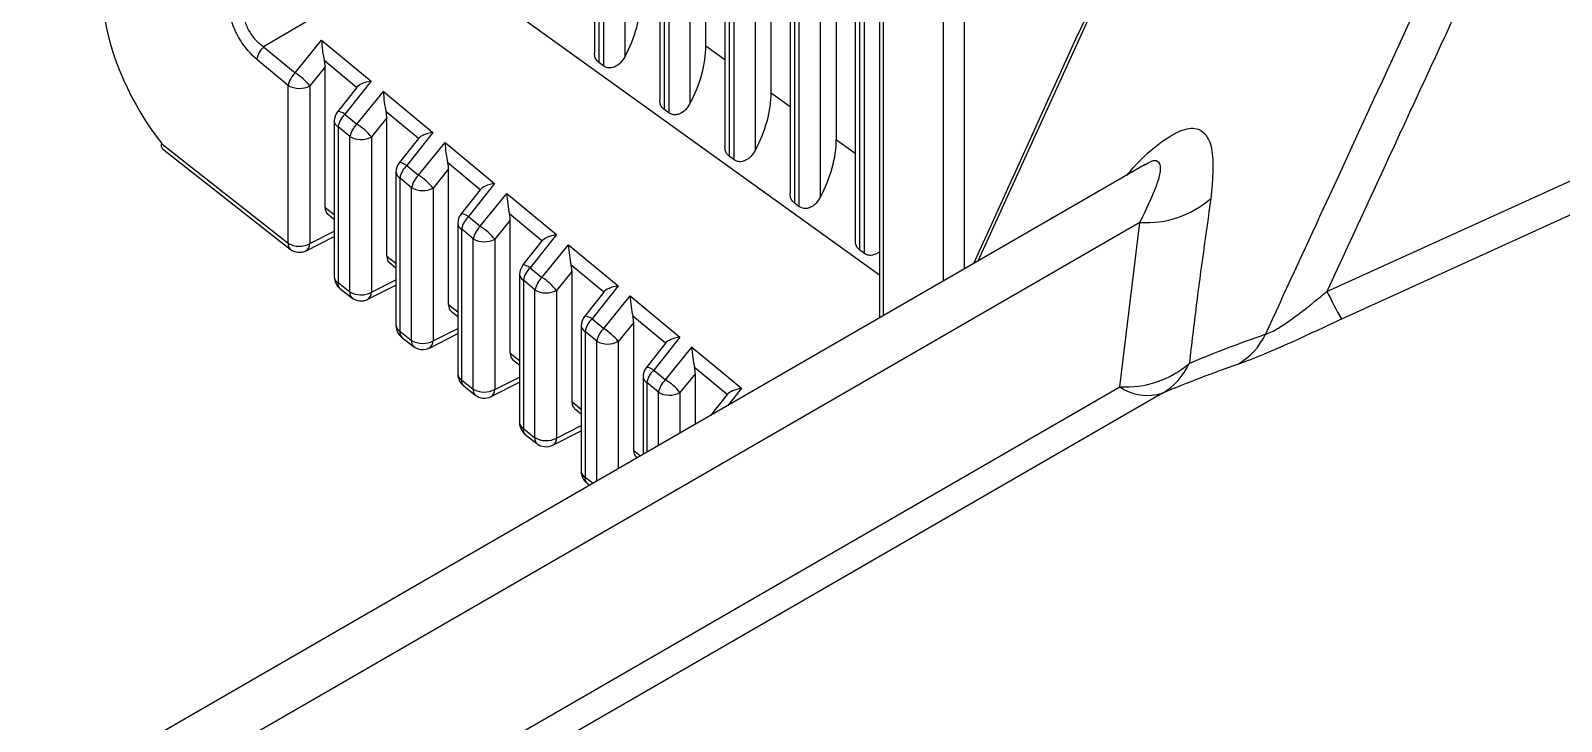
# Model space of a CAD drawing. Extents: x 17.1 to 113.1, y 3.8 to 84.5.
# Drawn here: x 77.412 to 78.442, y 67.526 to 67.99 of the extents above; entities that cross this region are included whole.
import ezdxf

# ---------------------------------------------------------------- set-up
doc = ezdxf.new("R2010")
doc.units = 0
doc.header["$MEASUREMENT"] = 0
doc.layers.add('OBJECT', color=7, linetype='CONTINUOUS')

msp = doc.modelspace()

# ---------------------------------------------------------------- linework, layer by layer
at = {"layer": 'OBJECT'}
for p, q in [((78.4111, 68.6288), (78.0494, 67.8353)), ((77.7916, 68.4578), (77.7916, 67.9756)), ((77.7946, 68.4565), (77.7946, 67.969)), ((77.7979, 67.9665), (77.7979, 68.4551)), ((77.812, 68.4536), (77.812, 67.9729)), ((77.8355, 68.4379), (77.8355, 67.9441)), ((77.8384, 68.4366), (77.8384, 67.9374)), ((77.8418, 67.935), (77.8418, 68.4359)), ((77.8558, 68.4345), (77.8558, 67.9413)), ((77.8666, 67.9802), (77.8666, 68.4267)), ((77.8793, 68.418), (77.8793, 67.9126)), ((77.8823, 68.4171), (77.8823, 67.9059)), ((77.8856, 67.9035), (77.8856, 68.4168)), ((77.8997, 68.4151), (77.8997, 67.9098)), ((77.9104, 67.9486), (77.9104, 68.4045)), ((77.9232, 68.3981), (77.9232, 67.8811)), ((77.9261, 68.3967), (77.9261, 67.8744)), ((77.9294, 67.872), (77.9294, 68.3952)), ((77.9435, 68.3888), (77.9435, 67.8783)), ((77.9543, 67.9171), (77.9543, 68.3839)), ((77.967, 68.3806), (77.967, 67.8495)), ((77.9699, 68.3755), (77.9699, 67.8429)), ((77.9733, 67.8405), (77.9733, 68.3745)), ((77.9833, 68.3452), (77.9833, 67.797)), ((77.9858, 68.3414), (77.9858, 67.7985)), ((78.0263, 67.8219), (78.0263, 68.2615)), ((78.0402, 68.2609), (78.0402, 67.8299)), ((77.6795, 68.0445), (77.5691, 67.9796)), ((77.9833, 67.826), (77.6795, 68.0445)), ((77.5691, 67.9796), (77.5903, 67.962)), ((77.5903, 67.962), (77.6081, 67.984)), ((77.6081, 67.984), (77.6413, 67.9565)), ((77.8666, 67.9802), (77.8793, 67.971)), ((77.5856, 67.9536), (77.5645, 67.9711)), ((77.6105, 67.9662), (77.6001, 67.9533)), ((77.6316, 67.9523), (77.6099, 67.9703)), ((77.6105, 67.8715), (77.6105, 67.9662)), ((77.7979, 67.9665), (77.7946, 67.969)), ((77.6413, 67.9565), (77.6238, 67.9342)), ((77.5856, 67.8474), (77.5856, 67.9536)), ((77.6001, 67.9533), (77.6001, 67.8472)), ((77.6317, 67.9523), (77.6187, 67.9359)), ((77.6318, 67.9276), (77.6496, 67.9496)), ((77.6496, 67.9496), (77.6829, 67.922)), ((77.9104, 67.9486), (77.9232, 67.9395)), ((77.6732, 67.9178), (77.6514, 67.9359)), ((77.8418, 67.935), (77.8384, 67.9374)), ((78.2843, 67.815), (78.5714, 67.9453)), ((77.6166, 67.9297), (77.6166, 67.8249)), ((77.6271, 67.9192), (77.6191, 67.9258)), ((77.6191, 67.9258), (77.6191, 67.821)), ((77.6238, 67.9342), (77.6318, 67.9276)), ((77.652, 67.9318), (77.6416, 67.9189)), ((77.652, 67.8388), (77.652, 67.9318)), ((78.5787, 67.9261), (78.294, 67.7964)), ((77.6271, 67.8147), (77.6271, 67.9192)), ((77.6416, 67.9189), (77.6416, 67.8145)), ((77.6732, 67.9179), (77.6603, 67.9015)), ((77.6829, 67.922), (77.6653, 67.8998)), ((77.6733, 67.8932), (77.6911, 67.9152)), ((77.6911, 67.9152), (77.7244, 67.8876)), ((77.9543, 67.9171), (77.967, 67.908)), ((77.5006, 67.9144), (77.5856, 67.8474)), ((77.5011, 67.911), (77.5869, 67.8434)), ((77.8856, 67.9035), (77.8823, 67.9059)), ((78.1621, 67.9003), (75.2384, 66.2125)), ((77.6581, 67.8953), (77.6581, 67.7921)), ((77.6653, 67.8998), (77.6733, 67.8932)), ((77.6935, 67.8974), (77.6831, 67.8845)), ((77.7147, 67.8834), (77.6929, 67.9015)), ((77.6935, 67.8061), (77.6935, 67.8974)), ((78.1619, 67.9002), (78.162, 67.9002)), ((77.6686, 67.8848), (77.6607, 67.8914)), ((77.6607, 67.8914), (77.6607, 67.7883)), ((77.6686, 67.782), (77.6686, 67.8848)), ((77.6831, 67.8845), (77.6831, 67.7818)), ((77.7244, 67.8876), (77.7069, 67.8654)), ((77.7148, 67.8834), (77.7018, 67.867)), ((77.7148, 67.8588), (77.7326, 67.8808)), ((77.7326, 67.8808), (77.766, 67.8532)), ((77.9294, 67.872), (77.9261, 67.8744)), ((77.6105, 67.8715), (77.6166, 67.8667)), ((77.6121, 67.8672), (77.6166, 67.8637)), ((77.7069, 67.8654), (77.7148, 67.8588)), ((77.7563, 67.849), (77.7344, 67.8671)), ((78.1585, 67.8614), (75.2913, 66.2062)), ((77.6001, 67.8472), (77.6166, 67.8555)), ((77.6997, 67.8608), (77.6997, 67.7594)), ((77.7101, 67.8504), (77.7022, 67.857)), ((77.7022, 67.857), (77.7022, 67.7555)), ((77.735, 67.863), (77.7246, 67.8501)), ((77.735, 67.7734), (77.735, 67.863)), ((77.766, 67.8532), (77.7484, 67.8309)), ((78.145, 67.7508), (78.1585, 67.8614)), ((77.5976, 67.8424), (77.6166, 67.852)), ((77.7101, 67.7493), (77.7101, 67.8504)), ((77.7246, 67.8501), (77.7246, 67.749)), ((77.7563, 67.849), (77.7433, 67.8326)), ((77.7563, 67.8244), (77.7741, 67.8464)), ((77.7741, 67.8464), (77.8075, 67.8187)), ((77.9733, 67.8405), (77.9699, 67.8429)), ((77.652, 67.8388), (77.6581, 67.834)), ((77.6537, 67.8345), (77.6581, 67.8309)), ((77.7978, 67.8145), (77.7759, 67.8327)), ((77.6416, 67.8145), (77.6581, 67.8228)), ((77.7412, 67.8264), (77.7412, 67.7267)), ((77.7516, 67.816), (77.7438, 67.8225)), ((77.7438, 67.8225), (77.7438, 67.7228)), ((77.7484, 67.8309), (77.7563, 67.8244)), ((77.7765, 67.8286), (77.7661, 67.8157)), ((77.7765, 67.7407), (77.7765, 67.8286)), ((77.6191, 67.821), (77.6271, 67.8147)), ((77.6204, 67.817), (77.6284, 67.8107)), ((77.6391, 67.8097), (77.6581, 67.8193)), ((77.7516, 67.7166), (77.7516, 67.816)), ((77.7661, 67.8157), (77.7661, 67.7163)), ((77.7978, 67.8146), (77.7849, 67.7982)), ((77.8075, 67.8187), (77.79, 67.7965)), ((77.7978, 67.79), (77.8156, 67.812)), ((77.8156, 67.812), (77.8491, 67.7843)), ((77.6935, 67.8061), (77.6997, 67.8012)), ((77.6952, 67.8018), (77.6997, 67.7982)), ((77.7827, 67.792), (77.7827, 67.6939)), ((77.79, 67.7965), (77.7978, 67.79)), ((77.818, 67.7942), (77.8076, 67.7813)), ((77.8394, 67.7801), (77.8174, 67.7983)), ((77.818, 67.708), (77.818, 67.7942)), ((77.6607, 67.7883), (77.6686, 67.782)), ((77.6619, 67.7843), (77.6699, 67.778)), ((77.6806, 67.7769), (77.6997, 67.7866)), ((77.6831, 67.7818), (77.6997, 67.7901)), ((77.7932, 67.7816), (77.7853, 67.7881)), ((77.7853, 67.7881), (77.7853, 67.6901)), ((77.7932, 67.6873), (77.7932, 67.7816)), ((77.8076, 67.7813), (77.8076, 67.6956)), ((77.8491, 67.7843), (77.8315, 67.7621)), ((77.735, 67.7734), (77.7412, 67.7685)), ((77.8394, 67.7801), (77.8264, 67.7637)), ((77.8393, 67.7556), (77.8572, 67.7776)), ((77.8572, 67.7776), (77.8906, 67.7499)), ((77.7367, 67.769), (77.7412, 67.7655)), ((77.8315, 67.7621), (77.8393, 67.7556)), ((77.8809, 67.7457), (77.859, 67.7639)), ((75.3751, 66.1517), (78.145, 67.7508)), ((77.7022, 67.7555), (77.7101, 67.7493)), ((77.7035, 67.7516), (77.7114, 67.7453)), ((77.7221, 67.7442), (77.7412, 67.7539)), ((77.7246, 67.749), (77.7412, 67.7574)), ((77.8243, 67.7575), (77.8243, 67.7053)), ((77.8347, 67.7472), (77.8269, 67.7537)), ((77.8269, 67.7537), (77.8269, 67.7068)), ((77.8595, 67.7598), (77.8491, 67.7469)), ((77.8595, 67.7256), (77.8595, 67.7598)), ((77.8906, 67.7499), (77.8814, 67.7383)), ((78.1736, 67.7465), (75.4025, 66.1468)), ((77.7765, 67.7407), (77.7827, 67.7358)), ((77.8347, 67.7113), (77.8347, 67.7472)), ((77.8491, 67.7469), (77.8491, 67.7196)), ((77.8809, 67.7457), (77.8697, 67.7315)), ((77.7782, 67.7363), (77.7827, 67.7327)), ((77.7438, 67.7228), (77.7516, 67.7166)), ((77.7636, 67.7115), (77.7827, 67.7212)), ((77.7661, 67.7163), (77.7827, 67.7248)), ((77.745, 67.7188), (77.7529, 67.7126)), ((77.818, 67.708), (77.8226, 67.7043)), ((77.8197, 67.7036), (77.8204, 67.703)), ((77.7853, 67.6901), (77.7907, 67.6859)), ((77.7866, 67.6861), (77.7885, 67.6846))]:
    msp.add_line(p, q, dxfattribs=at)
at = {"layer": 'OBJECT', "flags": 128}
for points in [[(77.6238, 67.9342), (77.6223, 67.9351), (77.621, 67.9357), (77.6199, 67.936), (77.6192, 67.9361), (77.6187, 67.9359), (77.6187, 67.9359)], [(77.6653, 67.8998), (77.6638, 67.9007), (77.6625, 67.9013), (77.6615, 67.9016), (77.6607, 67.9017), (77.6603, 67.9015), (77.6603, 67.9015)], [(77.7069, 67.8654), (77.7054, 67.8662), (77.7041, 67.8668), (77.703, 67.8672), (77.7023, 67.8672), (77.7018, 67.867), (77.7018, 67.867)], [(77.7484, 67.8309), (77.7469, 67.8318), (77.7456, 67.8324), (77.7446, 67.8327), (77.7438, 67.8328), (77.7434, 67.8326), (77.7433, 67.8326)], [(77.79, 67.7965), (77.7885, 67.7974), (77.7872, 67.798), (77.7861, 67.7983), (77.7853, 67.7984), (77.7849, 67.7982), (77.7849, 67.7982)], [(77.8315, 67.7621), (77.83, 67.7629), (77.8287, 67.7635), (77.8277, 67.7639), (77.8269, 67.7639), (77.8264, 67.7637), (77.8264, 67.7637)]]:
    msp.add_lwpolyline(points, dxfattribs=at)
at = {"layer": 'OBJECT'}
for centre, radius, start, end in [((77.5801, 67.968), 0.016, 133.6083, 168.5589), ((77.6013, 67.9504), 0.016, 133.6099, 168.5573), ((77.5696, 67.9287), 0.0392, 38.9141, 58.1145), ((77.5931, 67.9669), 0.0153, 240.7189, 297.2474), ((77.6266, 67.9297), 0.01, 141.7023, 180), ((77.6213, 67.9301), 0.0048, 184.7461, 242.4684), ((77.6348, 67.9227), 0.016, 133.6073, 168.5591), ((77.6428, 67.916), 0.016, 133.6076, 168.5596), ((77.6111, 67.8943), 0.0392, 38.9102, 58.1184), ((77.6346, 67.9325), 0.0153, 240.7192, 297.247), ((77.6681, 67.8953), 0.01, 141.7023, 180), ((77.6629, 67.8957), 0.0048, 184.7359, 242.473), ((77.6764, 67.8882), 0.016, 133.6079, 168.5557), ((77.6843, 67.8816), 0.016, 133.6097, 168.5546), ((77.6761, 67.8981), 0.0153, 240.7183, 297.247), ((77.6526, 67.8599), 0.0392, 38.9141, 58.1145), ((78.1631, 67.9263), 0.065, 266.0076, 311.5138), ((77.7097, 67.8608), 0.01, 141.7023, 180), ((77.7179, 67.8538), 0.016, 133.6076, 168.5596), ((77.7044, 67.8612), 0.0048, 184.7417, 242.4728), ((77.7258, 67.8472), 0.016, 133.6028, 168.5616), ((77.6941, 67.8255), 0.0392, 38.9113, 58.1173), ((77.5898, 67.8465), 0.00428, 168.0469, 226.5812), ((77.5931, 67.8607), 0.0153, 240.7189, 297.2474), ((77.5931, 67.8513), 0.01, 231.7639, 296.8224), ((77.5947, 67.8469), 0.00534, 302.1027, 3.0011), ((77.7176, 67.8637), 0.0153, 240.72, 297.2453), ((77.7512, 67.8264), 0.01, 141.7023, 180), ((77.6266, 67.8249), 0.01, 180, 231.7639), ((77.6213, 67.8253), 0.0048, 184.7461, 242.4684), ((77.746, 67.8268), 0.0048, 184.7359, 242.473), ((77.7594, 67.8194), 0.016, 133.6074, 168.5563), ((77.7673, 67.8128), 0.016, 133.6099, 168.5573), ((77.7356, 67.7911), 0.0392, 38.9141, 58.1145), ((77.6233, 67.8201), 0.00428, 168.0478, 226.5873), ((77.6313, 67.8138), 0.00428, 168.0343, 226.5932), ((77.6346, 67.828), 0.0153, 240.7192, 297.247), ((77.6362, 67.8142), 0.00534, 302.0971, 3.0016), ((77.7591, 67.8293), 0.0153, 240.7189, 297.2474), ((78.5604, 67.9472), 0.3061, 205.5718, 209.4975), ((77.6346, 67.8186), 0.01, 231.7639, 296.8224), ((77.6681, 67.7921), 0.01, 180, 231.7639), ((77.6629, 67.7925), 0.0048, 184.7359, 242.473), ((77.7927, 67.792), 0.01, 141.7023, 180), ((77.7875, 67.7924), 0.0048, 184.7417, 242.4728), ((77.801, 67.7849), 0.016, 133.6076, 168.5596), ((77.6649, 67.7874), 0.00428, 168.051, 226.5803), ((77.6728, 67.7811), 0.00428, 168.0501, 226.5818), ((77.6761, 67.7953), 0.0153, 240.7183, 297.247), ((77.6777, 67.7815), 0.00534, 302.1029, 2.9959), ((77.8088, 67.7784), 0.016, 133.6104, 168.554), ((77.8006, 67.7949), 0.0153, 240.7183, 297.247), ((77.7771, 67.7567), 0.0392, 38.9102, 58.1184), ((78.5485, 66.9104), 0.9275, 109.2326, 112.622), ((78.201, 67.8059), 0.0463, 300.7098, 334.7343), ((77.6761, 67.7859), 0.01, 231.7639, 296.8224), ((77.8343, 67.7575), 0.01, 141.7023, 180), ((77.8425, 67.7505), 0.016, 133.6093, 168.5544), ((78.1487, 67.8169), 0.0662, 266.8013, 310.4873), ((78.1504, 67.7856), 0.0455, 300.6317, 335.1333), ((78.5294, 66.8928), 0.9249, 109.2328, 112.6215), ((77.7097, 67.7594), 0.01, 180, 231.7639), ((77.7044, 67.7598), 0.0048, 184.7417, 242.4728), ((77.7064, 67.7547), 0.00428, 168.0495, 226.5825), ((77.8291, 67.7579), 0.0048, 184.7359, 242.473), ((77.8503, 67.744), 0.016, 133.6078, 168.5565), ((77.8186, 67.7223), 0.0392, 38.9146, 58.1139), ((78.1636, 67.7778), 0.0328, 235.4267, 287.6572), ((77.7143, 67.7484), 0.00428, 168.049, 226.579), ((77.7176, 67.7626), 0.0153, 240.72, 297.2453), ((77.7176, 67.7532), 0.01, 231.7639, 296.8224), ((77.7192, 67.7488), 0.00534, 302.0952, 3.0036), ((77.8421, 67.7605), 0.0153, 240.7194, 297.2459), ((77.7512, 67.7267), 0.01, 180, 231.7639), ((77.746, 67.7271), 0.0048, 184.7359, 242.473), ((77.7479, 67.7219), 0.00428, 168.0391, 226.5961), ((77.7591, 67.7299), 0.0153, 240.7189, 297.2474), ((77.7558, 67.7157), 0.00428, 168.0469, 226.5812), ((77.7591, 67.7205), 0.01, 231.7639, 296.8224), ((77.7608, 67.7161), 0.00534, 302.1027, 3.0011), ((77.7927, 67.6939), 0.01, 180, 231.7639), ((77.7875, 67.6943), 0.0048, 184.7417, 242.4728), ((77.7895, 67.6892), 0.00428, 168.0469, 226.5812)]:
    msp.add_arc(centre, radius, start, end, dxfattribs=at)
for centre, major_axis, ratio, start_param, end_param in [((77.78, 67.9875), (0.0301, 0.0521), 0.583023, 4.769095, 5.494025), ((77.5338, 67.9733), (-0.0508, 0.0976), 0.546171, 0.990968, 1.912502), ((77.6109, 67.9795), (-0.0014, 0.0139), 0.177178, 1.220717, 2.275128), ((77.8238, 67.9559), (0.0301, 0.0521), 0.583023, 4.769095, 5.494025), ((77.6038, 67.9707), (-0.004, 0.0102), 0.521, 4.064683, 4.470943), ((77.6441, 67.9519), (0.0131, 0.0014), 0.372225, 1.746516, 2.800928), ((77.6524, 67.9451), (-0.0014, 0.0139), 0.177178, 1.220717, 2.275128), ((77.8677, 67.9244), (0.0301, 0.0521), 0.583023, 4.769095, 5.494025), ((77.6453, 67.9363), (-0.004, 0.0102), 0.521, 4.064683, 4.470943), ((77.6857, 67.9175), (0.0131, 0.0014), 0.372225, 1.746516, 2.800928), ((77.6939, 67.9107), (-0.0014, 0.0139), 0.177178, 1.220717, 2.275128), ((77.9115, 67.8929), (0.0301, 0.0521), 0.583023, 4.769095, 5.494025), ((77.6868, 67.9019), (-0.004, 0.0102), 0.521, 4.064683, 4.470943), ((77.7272, 67.8831), (0.0131, 0.0014), 0.372225, 1.746516, 2.800928), ((77.7354, 67.8763), (-0.0014, 0.0139), 0.177178, 1.220717, 2.275128), ((77.6176, 67.8756), (0.00505, 0.00871), 0.579362, 2.356901, 3.059174), ((77.7283, 67.8675), (-0.004, 0.0102), 0.521, 4.064683, 4.470943), ((77.7688, 67.8486), (0.0131, 0.0014), 0.372225, 1.746516, 2.800928), ((77.7769, 67.8419), (-0.0014, 0.0139), 0.177178, 1.220717, 2.275128), ((77.6591, 67.8429), (0.00505, 0.00871), 0.579362, 2.356901, 3.059174), ((77.7698, 67.8331), (-0.004, 0.0102), 0.521, 4.064683, 4.470943), ((77.8103, 67.8142), (0.0131, 0.0014), 0.372225, 1.746516, 2.800928), ((77.8184, 67.8075), (-0.0014, 0.0139), 0.177178, 1.220717, 2.275128), ((77.7006, 67.8102), (0.00505, 0.00871), 0.579362, 2.356901, 3.059174), ((77.8113, 67.7987), (-0.004, 0.0102), 0.521, 4.064683, 4.470943), ((77.8518, 67.7798), (0.0131, 0.0014), 0.372225, 1.746516, 2.800928), ((77.7421, 67.7775), (0.00505, 0.00871), 0.579362, 2.356901, 3.059174), ((77.8599, 67.7731), (-0.0014, 0.0139), 0.177178, 1.220717, 2.275128), ((77.8528, 67.7643), (-0.004, 0.0102), 0.521, 4.064683, 4.470943), ((77.8934, 67.7453), (0.0131, 0.0014), 0.372225, 1.746516, 2.800928), ((77.7836, 67.7448), (0.00505, 0.00871), 0.579362, 2.356901, 3.059174), ((77.8251, 67.7121), (0.00505, 0.00871), 0.579362, 2.356901, 3.059174)]:
    msp.add_ellipse(centre, major_axis=major_axis, ratio=ratio, start_param=start_param, end_param=end_param, dxfattribs=at)
for points, knots in [([(78.2429, 67.7861), (78.256, 67.8144), (78.3292, 67.9731), (78.4856, 68.3117), (78.6285, 68.6217), (78.7113, 68.8013)], [0, 0, 0, 0, 0.083458, 0.469005, 1, 1, 1, 1]), ([(78.7408, 68.8034), (78.6627, 68.6343), (78.5107, 68.305), (78.3584, 67.9754), (78.2843, 67.815)], [0, 0, 0, 0, 0.513344, 1, 1, 1, 1]), ([(78.4057, 68.6222), (78.3674, 68.5383), (78.2474, 68.2754), (78.128, 68.0126), (78.0466, 67.8336)], [0, 0, 0, 0, 0.318953, 1, 1, 1, 1]), ([(77.5645, 67.9711), (77.5619, 67.9735), (77.5568, 67.9784), (77.5506, 67.9884), (77.5465, 67.9986), (77.5454, 68.005), (77.5449, 68.0079)], [0, 0, 0, 0, 0.2618794, 0.5244054, 0.7764165, 1, 1, 1, 1]), ([(77.5548, 68.0074), (77.5551, 68.0043), (77.5555, 67.9988), (77.5587, 67.9907), (77.5633, 67.9841), (77.5671, 67.9811), (77.5691, 67.9796)], [0, 0, 0, 0, 0.2953363, 0.5247161, 0.7544597, 1, 1, 1, 1]), ([(77.7946, 67.969), (77.7939, 67.9696), (77.7926, 67.9708), (77.7917, 67.9732), (77.7917, 67.9749), (77.7917, 67.9756)], [0, 0, 0, 0, 0.359223, 0.716963, 1, 1, 1, 1]), ([(77.812, 67.9729), (77.8111, 67.9714), (77.8095, 67.9689), (77.8063, 67.9664), (77.8032, 67.9653), (77.8002, 67.9653), (77.7987, 67.9661), (77.7979, 67.9665)], [0, 0, 0, 0, 0.278303, 0.490796, 0.665964, 0.842113, 1, 1, 1, 1]), ([(77.8384, 67.9374), (77.8378, 67.938), (77.8365, 67.9392), (77.8356, 67.9417), (77.8356, 67.9434), (77.8356, 67.9441)], [0, 0, 0, 0, 0.3592213, 0.7169463, 1, 1, 1, 1]), ([(77.8558, 67.9413), (77.855, 67.9399), (77.8534, 67.9374), (77.8501, 67.9349), (77.847, 67.9338), (77.8441, 67.9338), (77.8425, 67.9346), (77.8418, 67.935)], [0, 0, 0, 0, 0.278291, 0.490778, 0.665963, 0.842112, 1, 1, 1, 1]), ([(78.1498, 67.8932), (78.1512, 67.8949), (78.1591, 67.9043), (78.1734, 67.9167), (78.1891, 67.9255), (78.2012, 67.9245), (78.2092, 67.9105), (78.2073, 67.8899), (78.2062, 67.8776)], [0, 0, 0, 0, 0.032795, 0.183792, 0.335539, 0.472549, 0.684509, 1, 1, 1, 1]), ([(77.5012, 67.9111), (77.5009, 67.9113), (77.5003, 67.9117), (77.5003, 67.9129), (77.5004, 67.914), (77.5006, 67.9144), (77.5006, 67.9144)], [0, 0, 0, 0, 0.270236, 0.749398, 0.969629, 1, 1, 1, 1]), ([(77.8823, 67.9059), (77.8816, 67.9065), (77.8803, 67.9077), (77.8794, 67.9101), (77.8794, 67.9118), (77.8794, 67.9126)], [0, 0, 0, 0, 0.359223, 0.716963, 1, 1, 1, 1]), ([(77.8997, 67.9098), (77.8988, 67.9084), (77.8972, 67.9059), (77.894, 67.9034), (77.8909, 67.9022), (77.8879, 67.9022), (77.8863, 67.9031), (77.8856, 67.9035)], [0, 0, 0, 0, 0.278302, 0.490787, 0.665965, 0.842113, 1, 1, 1, 1]), ([(78.1585, 67.8614), (78.1638, 67.8724), (78.171, 67.8872), (78.173, 67.8998), (78.1706, 67.9032), (78.1664, 67.9029), (78.163, 67.9006), (78.1622, 67.9001)], [0, 0, 0, 0, 0.496134, 0.671223, 0.847599, 0.963564, 1, 1, 1, 1]), ([(77.9261, 67.8744), (77.9255, 67.875), (77.9242, 67.8762), (77.9233, 67.8786), (77.9233, 67.8803), (77.9233, 67.8811)], [0, 0, 0, 0, 0.3591898, 0.716945, 1, 1, 1, 1]), ([(77.9435, 67.8783), (77.9426, 67.8769), (77.9411, 67.8743), (77.9378, 67.8719), (77.9347, 67.8707), (77.9317, 67.8707), (77.9302, 67.8716), (77.9294, 67.872)], [0, 0, 0, 0, 0.278291, 0.490778, 0.665963, 0.842112, 1, 1, 1, 1]), ([(78.2062, 67.8776), (78.2028, 67.8536), (78.1976, 67.8166), (78.1932, 67.7795), (78.1917, 67.7665)], [0, 0, 0, 0, 0.648491, 1, 1, 1, 1]), ([(77.9699, 67.8429), (77.9693, 67.8435), (77.968, 67.8447), (77.9671, 67.8471), (77.9671, 67.8488), (77.9671, 67.8495)], [0, 0, 0, 0, 0.359191, 0.716962, 1, 1, 1, 1]), ([(77.9833, 67.8418), (77.9827, 67.8413), (77.9813, 67.8401), (77.9785, 67.8392), (77.9756, 67.8392), (77.974, 67.84), (77.9733, 67.8405)], [0, 0, 0, 0, 0.204203, 0.477979, 0.753272, 1, 1, 1, 1]), ([(78.2429, 67.7861), (78.2442, 67.7866), (78.2467, 67.7875), (78.2529, 67.791), (78.2638, 67.7984), (78.2748, 67.8071), (78.2823, 67.8134), (78.2843, 67.815)], [0, 0, 0, 0, 0.116851, 0.233194, 0.437973, 0.85443, 1, 1, 1, 1]), ([(78.294, 67.7964), (78.2839, 67.7916), (78.2659, 67.7831), (78.2409, 67.7721), (78.23, 67.768), (78.2247, 67.766)], [0, 0, 0, 0, 0.396713, 0.706828, 1, 1, 1, 1])]:
    msp.add_open_spline(points, degree=3, knots=knots, dxfattribs=at)

doc.saveas('drawing.dxf')
